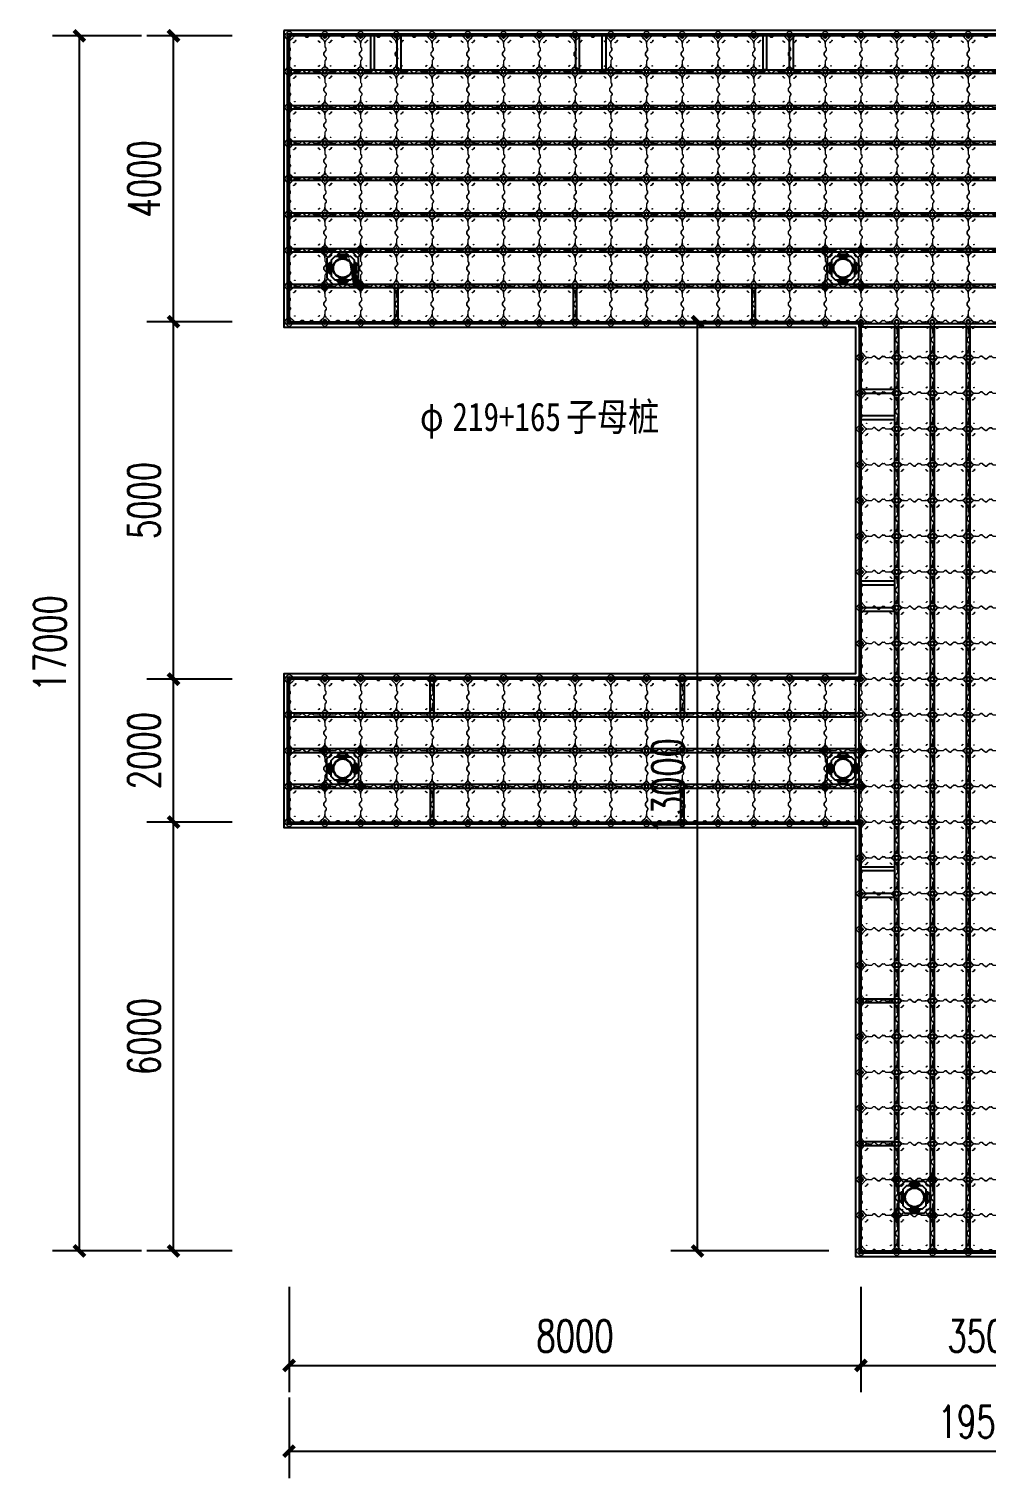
# Model space of a CAD drawing. Extents: x 343640352 to 343860175, y 671810750 to 672046431.
# Drawn here: x 343777570 to 343790959, y 671922690 to 671942962 of the extents above; entities that cross this region are included whole.
import ezdxf

# ---------------------------------------------------------------- set-up
doc = ezdxf.new("R2010")
doc.units = 0
doc.header["$LTSCALE"] = 1000
doc.layers.add('2维浮筒', color=7, linetype='Continuous', lineweight=5)
for name, color, linetype in [('DIM_SYMB', 3, 'Continuous'), ('PUB_DIM', 3, 'Continuous'), ('PUB_TEXT', 7, 'Continuous'), ('W-_ANTICOLLISION防撞措施', 121, 'Continuous'), ('W-MOUNTING固定方式', 5, 'Continuous'), ('W-STEEL_FRAME钢架', 3, 'Continuous'), ('蓝色浮筒', 150, 'Continuous')]:
    doc.layers.add(name, color=color, linetype=linetype)
doc.styles.add('-宋体', font='', dxfattribs={"width": 0.8})
doc.styles.add('_TCH_DIM_T3', font='SIMPLEX.shx', dxfattribs={"width": 0.705882, "bigfont": 'hztxt.shx'})
doc.styles.get('-宋体').set_extended_font_data('SimSun')
doc.dimstyles.new('_TCH_ARCH&&150', dxfattribs={"dimtxt": 446.25, "dimasz": 150, "dimexe": 375, "dimexo": 450, "dimgap": 189.375, "dimtad": 1, "dimdec": 0, "dimzin": 0, "dimdsep": 46, "dimtxsty": '_TCH_DIM_T3', "dimblk": 'ARCHTICK', "dimcen": 0.09, "dimclrt": 7, "dimazin": 2, "dimtfac": 1, "dimtdec": 0, "dimtix": 1, "dimtmove": 2, "dimatfit": 3, "dimfxl": 0, "dimtolj": 1, "dimtzin": 0, "dimarcsym": 0})

# ---------------------------------------------------------------- blocks, each defined once
blk = doc.blocks.new('浮筒')
at = {"layer": '2维浮筒', "color": 150, "lineweight": 0}
for p, q in [((-49, 527), (-27, 549)), ((-49, 473), (-21, 445)), ((55, 479), (21, 445)), ((27, 549), (55, 521)), ((149, 500), (105, 500)), ((171, 484), (155, 497)), ((193, 481), (177, 481)), ((199, 484), (232, 513)), ((261, 516), (239, 516)), ((301, 484), (268, 513)), ((307, 481), (323, 481)), ((329, 484), (345, 497)), ((395, 500), (351, 500)), ((473, 549), (445, 521)), ((479, 445), (445, 479)), ((549, 473), (521, 445)), ((527, 549), (549, 527)), ((-16, 304), (-16, 326)), ((-13, 333), (-3, 345)), ((-13, 297), (16, 264)), ((-13, 203), (16, 236)), ((0, 351), (0, 395)), ((19, 242), (19, 258)), ((481, 307), (481, 323)), ((484, 329), (497, 345)), ((484, 301), (513, 268)), ((484, 199), (513, 232)), ((500, 351), (500, 395)), ((516, 239), (516, 261)), ((-49, 27), (-21, 55)), ((-16, 196), (-16, 174)), ((-13, 167), (-3, 155)), ((0, 105), (0, 149)), ((55, 21), (21, 55)), ((203, -13), (236, 16)), ((258, 19), (242, 19)), ((297, -13), (264, 16)), ((479, 55), (445, 21)), ((481, 193), (481, 177)), ((484, 171), (497, 155)), ((500, 105), (500, 149)), ((549, 27), (521, 55)), ((-27, -49), (-49, -27)), ((27, -49), (55, -21)), ((149, 0), (105, 0)), ((167, -13), (155, -3)), ((196, -16), (174, -16)), ((304, -16), (326, -16)), ((333, -13), (345, -3)), ((395, 0), (351, 0)), ((473, -49), (445, -21)), ((549, -27), (527, -49))]:
    blk.add_line(p, q, dxfattribs=at)
for centre in [(76, 415), (85, 424), (420, 420), (71, 89), (80, 80), (89, 71), (407, 65), (415, 76), (424, 85), (435, 93)]:
    blk.add_circle(centre, 3.5, dxfattribs=at)
for centre, radius, start, end in [((-22, 500), 38, 135, 225), ((-24, 500), 7, 90, 270), ((0, 522), 38, 45, 135), ((0, 500), 25, 106.2602, 163.7398), ((0, 500), 25, 196.2602, 253.7398), ((-70, 395), 70, 0, 45), ((0, 524), 7, 0, 180), ((0, 476), 7, 180, 0), ((70, 395), 70, 135, 180), ((0, 500), 25, 16.2602, 73.7398), ((0, 500), 25, 286.2602, 343.7398), ((24, 500), 7, 270, 90), ((105, 570), 70, 225, 270), ((105, 430), 70, 90, 135), ((149, 490), 10, 47.7263, 90), ((177, 491), 10, 227.7263, 270), ((193, 491), 10, 270, 312.2737), ((239, 506), 10, 90, 132.2737), ((261, 506), 10, 47.7263, 90), ((307, 491), 10, 227.7263, 270), ((323, 491), 10, 270, 312.2737), ((351, 490), 10, 90, 132.2737), ((395, 570), 70, 270, 315), ((395, 430), 70, 45, 90), ((476, 500), 7, 90, 270), ((500, 522), 38, 45, 135), ((500, 500), 25, 106.2602, 163.7398), ((500, 500), 25, 196.2602, 253.7398), ((430, 395), 70, 0, 45), ((500, 524), 7, 0, 180), ((500, 476), 7, 180, 0), ((570, 395), 70, 135, 180), ((500, 500), 25, 16.2602, 73.7398), ((500, 500), 25, 286.2602, 343.7398), ((524, 500), 7, 270, 90), ((522, 500), 38, 315, 45), ((-6, 326), 10, 137.7263, 180), ((-6, 304), 10, 180, 222.2737), ((-6, 196), 10, 137.7263, 180), ((-10, 351), 10, 317.7263, 0), ((9, 258), 10, 0, 42.2737), ((9, 242), 10, 317.7263, 0), ((491, 323), 10, 137.7263, 180), ((491, 307), 10, 180, 222.2737), ((490, 351), 10, 317.7263, 0), ((506, 261), 10, 0, 42.2737), ((506, 239), 10, 317.7263, 0), ((-22, 0), 38, 135, 225), ((-24, 0), 7, 90, 270), ((0, 0), 25, 106.2602, 163.7398), ((-70, 105), 70, 315, 0), ((-6, 174), 10, 180, 222.2737), ((0, 24), 7, 0, 180), ((-10, 149), 10, 0, 42.2737), ((70, 105), 70, 180, 225), ((0, 0), 25, 16.2602, 73.7398), ((24, 0), 7, 270, 90), ((105, 70), 70, 225, 270), ((242, 9), 10, 90, 132.2737), ((258, 9), 10, 47.7263, 90), ((395, 70), 70, 270, 315), ((476, 0), 7, 90, 270), ((500, 0), 25, 106.2602, 163.7398), ((430, 105), 70, 315, 0), ((491, 193), 10, 137.7263, 180), ((491, 177), 10, 180, 222.2737), ((500, 24), 7, 0, 180), ((490, 149), 10, 0, 42.2737), ((570, 105), 70, 180, 225), ((500, 0), 25, 16.2602, 73.7398), ((524, 0), 7, 270, 90), ((522, 0), 38, 315, 45), ((0, -22), 38, 225, 315), ((0, 0), 25, 196.2602, 253.7398), ((0, -24), 7, 180, 0), ((0, 0), 25, 286.2602, 343.7398), ((105, -70), 70, 90, 135), ((149, -10), 10, 47.7263, 90), ((174, -6), 10, 227.7263, 270), ((196, -6), 10, 270, 312.2737), ((304, -6), 10, 227.7263, 270), ((326, -6), 10, 270, 312.2737), ((351, -10), 10, 90, 132.2737), ((395, -70), 70, 45, 90), ((500, -22), 38, 225, 315), ((500, 0), 25, 196.2602, 253.7398), ((500, -24), 7, 180, 0), ((500, 0), 25, 286.2602, 343.7398)]:
    blk.add_arc(centre, radius, start, end, dxfattribs=at)
at = {"layer": '蓝色浮筒'}
for centre, radius, start, end in [((-25, 500), 5, 84.2608, 275.7392), ((0, 500), 25, 101.4783, 168.5217), ((0, 500), 25, 191.4783, 258.5217), ((0, 525), 5, 354.2608, 185.7392), ((0, 475), 5, 174.2608, 5.7392), ((0, 500), 25, 11.4783, 78.5217), ((0, 500), 25, 281.4783, 348.5217), ((25, 500), 5, 264.2608, 95.7392), ((475, 500), 5, 84.2608, 275.7392), ((500, 500), 25, 101.4783, 168.5217), ((500, 500), 25, 191.4783, 258.5217), ((500, 525), 5, 354.2608, 185.7392), ((500, 475), 5, 174.2608, 5.7392), ((500, 500), 25, 11.4783, 78.5217), ((500, 500), 25, 281.4783, 348.5217), ((525, 500), 5, 264.2608, 95.7392), ((-25, 0), 5, 84.2608, 275.7392), ((0, 0), 25, 101.4783, 168.5217), ((0, 25), 5, 354.2608, 185.7392), ((0, 0), 25, 11.4783, 78.5217), ((25, 0), 5, 264.2608, 95.7392), ((475, 0), 5, 84.2608, 275.7392), ((500, 0), 25, 101.4783, 168.5217), ((500, 25), 5, 354.2608, 185.7392), ((500, 0), 25, 11.4783, 78.5217), ((525, 0), 5, 264.2608, 95.7392), ((0, 0), 25, 191.4783, 258.5217), ((0, -25), 5, 174.2608, 5.7392), ((0, 0), 25, 281.4783, 348.5217), ((500, 0), 25, 191.4783, 258.5217), ((500, -25), 5, 174.2608, 5.7392), ((500, 0), 25, 281.4783, 348.5217)]:
    blk.add_arc(centre, radius, start, end, dxfattribs=at)
blk = doc.blocks.new('*U180')
at = {"layer": '蓝色浮筒', "rotation": 180.0000000383531}
blk.add_blockref('浮筒', (250, 250), dxfattribs=at)
blk = doc.blocks.new('*U181')
at = {"layer": 'W-_ANTICOLLISION防撞措施', "color": 0, "linetype": 'ByBlock', "lineweight": -2, "transparency": 16777216}
for p in [(0, 0), (500, 0), (1000, 0), (1500, 0), (2000, 0), (2500, 0), (3000, 0), (3500, 0), (4000, 0), (4500, 0), (5000, 0), (5500, 0), (6000, 0), (6500, 0), (7000, 0), (7500, 0), (8000, 0), (8500, 0), (9000, 0), (9500, 0), (10000, 0), (10500, 0), (11000, 0), (11500, 0), (12000, 0), (12500, 0), (13000, 0), (13500, 0), (14000, 0), (14500, 0), (15000, 0), (15500, 0), (16000, 0), (16500, 0), (17000, 0), (17500, 0), (18000, 0), (18500, 0), (19000, 0), (0, -500), (500, -500), (1000, -500), (1500, -500), (2000, -500), (2500, -500), (3000, -500), (3500, -500), (4000, -500), (4500, -500), (5000, -500), (5500, -500), (6000, -500), (6500, -500), (7000, -500), (7500, -500), (8000, -500), (8500, -500), (9000, -500), (9500, -500), (10000, -500), (10500, -500), (11000, -500), (11500, -500), (12000, -500), (12500, -500), (13000, -500), (13500, -500), (14000, -500), (14500, -500), (15000, -500), (15500, -500), (16000, -500), (16500, -500), (17000, -500), (17500, -500), (18000, -500), (18500, -500), (19000, -500), (0, -1000), (500, -1000), (1000, -1000), (1500, -1000), (2000, -1000), (2500, -1000), (3000, -1000), (3500, -1000), (4000, -1000), (4500, -1000), (5000, -1000), (5500, -1000), (6000, -1000), (6500, -1000), (7000, -1000), (7500, -1000), (8000, -1000), (8500, -1000), (9000, -1000), (9500, -1000), (10000, -1000), (10500, -1000), (11000, -1000), (11500, -1000), (12000, -1000), (12500, -1000), (13000, -1000), (13500, -1000), (14000, -1000), (14500, -1000), (15000, -1000), (15500, -1000), (16000, -1000), (16500, -1000), (17000, -1000), (17500, -1000), (18000, -1000), (18500, -1000), (19000, -1000), (0, -1500), (500, -1500), (1000, -1500), (1500, -1500), (2000, -1500), (2500, -1500), (3000, -1500), (3500, -1500), (4000, -1500), (4500, -1500), (5000, -1500), (5500, -1500), (6000, -1500), (6500, -1500), (7000, -1500), (7500, -1500), (8000, -1500), (8500, -1500), (9000, -1500), (9500, -1500), (10000, -1500), (10500, -1500), (11000, -1500), (11500, -1500), (12000, -1500), (12500, -1500), (13000, -1500), (13500, -1500), (14000, -1500), (14500, -1500), (15000, -1500), (15500, -1500), (16000, -1500), (16500, -1500), (17000, -1500), (17500, -1500), (18000, -1500), (18500, -1500), (19000, -1500), (0, -2000), (500, -2000), (1000, -2000), (1500, -2000), (2000, -2000), (2500, -2000), (3000, -2000), (3500, -2000), (4000, -2000), (4500, -2000), (5000, -2000), (5500, -2000), (6000, -2000), (6500, -2000), (7000, -2000), (7500, -2000), (8000, -2000), (8500, -2000), (9000, -2000), (9500, -2000), (10000, -2000), (10500, -2000), (11000, -2000), (11500, -2000), (12000, -2000), (12500, -2000), (13000, -2000), (13500, -2000), (14000, -2000), (14500, -2000), (15000, -2000), (15500, -2000), (16000, -2000), (16500, -2000), (17000, -2000), (17500, -2000), (18000, -2000), (18500, -2000), (19000, -2000), (0, -2500), (500, -2500), (1000, -2500), (1500, -2500), (2000, -2500), (2500, -2500), (3000, -2500), (3500, -2500), (4000, -2500), (4500, -2500), (5000, -2500), (5500, -2500), (6000, -2500), (6500, -2500), (7000, -2500), (7500, -2500), (8000, -2500), (8500, -2500), (9000, -2500), (9500, -2500), (10000, -2500), (10500, -2500), (11000, -2500), (11500, -2500), (12000, -2500), (12500, -2500), (13000, -2500), (13500, -2500), (14000, -2500), (14500, -2500), (15000, -2500), (15500, -2500), (16000, -2500), (16500, -2500), (17000, -2500), (17500, -2500), (18000, -2500), (18500, -2500), (19000, -2500), (0, -3000), (500, -3000), (1000, -3000), (1500, -3000), (2000, -3000), (2500, -3000), (3000, -3000), (3500, -3000), (4000, -3000), (4500, -3000), (5000, -3000), (5500, -3000), (6000, -3000), (6500, -3000), (7000, -3000), (7500, -3000), (8000, -3000), (8500, -3000), (9000, -3000), (9500, -3000), (10000, -3000), (10500, -3000), (11000, -3000), (11500, -3000), (12000, -3000), (12500, -3000), (13000, -3000), (13500, -3000), (14000, -3000), (14500, -3000), (15000, -3000), (15500, -3000), (16000, -3000), (16500, -3000), (17000, -3000), (17500, -3000), (18000, -3000), (18500, -3000), (19000, -3000), (0, -3500), (500, -3500), (1000, -3500), (1500, -3500), (2000, -3500), (2500, -3500), (3000, -3500), (3500, -3500), (4000, -3500), (4500, -3500), (5000, -3500), (5500, -3500), (6000, -3500), (6500, -3500), (7000, -3500), (7500, -3500), (8000, -3500), (8500, -3500), (9000, -3500), (9500, -3500), (10000, -3500), (10500, -3500), (11000, -3500), (11500, -3500), (12000, -3500), (12500, -3500), (13000, -3500), (13500, -3500), (14000, -3500), (14500, -3500), (15000, -3500), (15500, -3500), (16000, -3500), (16500, -3500), (17000, -3500), (17500, -3500), (18000, -3500), (18500, -3500), (19000, -3500)]:
    blk.add_blockref('*U180', p, dxfattribs=at)
blk = doc.blocks.new('*U182')
at = {"layer": '蓝色浮筒', "rotation": 180.0000000383531}
blk.add_blockref('浮筒', (250, 250), dxfattribs=at)
blk = doc.blocks.new('*U185')
at = {"layer": 'W-_ANTICOLLISION防撞措施', "color": 0, "linetype": 'ByBlock', "lineweight": -2, "transparency": 16777216}
for p in [(0, 0), (500, 0), (1000, 0), (1500, 0), (2000, 0), (2500, 0), (3000, 0), (0, -500), (500, -500), (1000, -500), (1500, -500), (2000, -500), (2500, -500), (3000, -500), (0, -1000), (500, -1000), (1000, -1000), (1500, -1000), (2000, -1000), (2500, -1000), (3000, -1000), (0, -1500), (500, -1500), (1000, -1500), (1500, -1500), (2000, -1500), (2500, -1500), (3000, -1500), (0, -2000), (500, -2000), (1000, -2000), (1500, -2000), (2000, -2000), (2500, -2000), (3000, -2000), (0, -2500), (500, -2500), (1000, -2500), (1500, -2500), (2000, -2500), (2500, -2500), (3000, -2500), (0, -3000), (500, -3000), (1000, -3000), (1500, -3000), (2000, -3000), (2500, -3000), (3000, -3000), (0, -3500), (500, -3500), (1000, -3500), (1500, -3500), (2000, -3500), (2500, -3500), (3000, -3500), (0, -4000), (500, -4000), (1000, -4000), (1500, -4000), (2000, -4000), (2500, -4000), (3000, -4000), (0, -4500), (500, -4500), (1000, -4500), (1500, -4500), (2000, -4500), (2500, -4500), (3000, -4500), (0, -5000), (500, -5000), (1000, -5000), (1500, -5000), (2000, -5000), (2500, -5000), (3000, -5000), (0, -5500), (500, -5500), (1000, -5500), (1500, -5500), (2000, -5500), (2500, -5500), (3000, -5500), (0, -6000), (500, -6000), (1000, -6000), (1500, -6000), (2000, -6000), (2500, -6000), (3000, -6000), (0, -6500), (500, -6500), (1000, -6500), (1500, -6500), (2000, -6500), (2500, -6500), (3000, -6500), (0, -7000), (500, -7000), (1000, -7000), (1500, -7000), (2000, -7000), (2500, -7000), (3000, -7000), (0, -7500), (500, -7500), (1000, -7500), (1500, -7500), (2000, -7500), (2500, -7500), (3000, -7500), (0, -8000), (500, -8000), (1000, -8000), (1500, -8000), (2000, -8000), (2500, -8000), (3000, -8000), (0, -8500), (500, -8500), (1000, -8500), (1500, -8500), (2000, -8500), (2500, -8500), (3000, -8500), (0, -9000), (500, -9000), (1000, -9000), (1500, -9000), (2000, -9000), (2500, -9000), (3000, -9000), (0, -9500), (500, -9500), (1000, -9500), (1500, -9500), (2000, -9500), (2500, -9500), (3000, -9500), (0, -10000), (500, -10000), (1000, -10000), (1500, -10000), (2000, -10000), (2500, -10000), (3000, -10000), (0, -10500), (500, -10500), (1000, -10500), (1500, -10500), (2000, -10500), (2500, -10500), (3000, -10500), (0, -11000), (500, -11000), (1000, -11000), (1500, -11000), (2000, -11000), (2500, -11000), (3000, -11000), (0, -11500), (500, -11500), (1000, -11500), (1500, -11500), (2000, -11500), (2500, -11500), (3000, -11500), (0, -12000), (500, -12000), (1000, -12000), (1500, -12000), (2000, -12000), (2500, -12000), (3000, -12000), (0, -12500), (500, -12500), (1000, -12500), (1500, -12500), (2000, -12500), (2500, -12500), (3000, -12500)]:
    blk.add_blockref('*U182', p, dxfattribs=at)
blk = doc.blocks.new('*U134')
at = {"color": 8, "linetype": 'Continuous', "lineweight": 15}
for p, q in [((-1, 2), (-2, 1)), ((0, 1), (0, -1)), ((-1, -2), (-2, -1))]:
    blk.add_line(p, q, dxfattribs=at)
at = {"color": 7, "linetype": 'Continuous', "lineweight": 15}
for p, q in [((16, 1), (0, 1)), ((0, 0), (19, 0)), ((16, 1), (16, 0)), ((19, -1), (19, 0)), ((0, -1), (19, -1))]:
    blk.add_line(p, q, dxfattribs=at)
for centre, radius, start, end in [((-3, 0), 2.9, 41.3178, 318.6822), ((-3, 0), 1.45, 41.3178, 318.6822), ((0, 3), 2.82, 221.3178, 270), ((0, -3), 2.82, 90, 138.6822), ((0, 3), 1.37, 221.3178, 270), ((0, -3), 1.37, 90, 138.6822)]:
    blk.add_arc(centre, radius, start, end, dxfattribs=at)
blk = doc.blocks.new('*U135')
blk.add_lwpolyline([(-12, 0), (-12, 2.5), (12, 2.5), (12, 0)], close=True)
blk = doc.blocks.new('无头销轴_B型_D12X150')
at = {"color": 0}
for p, q in [((-72, 6), (-72, -6)), ((72, 6), (72, -6))]:
    blk.add_line(p, q, dxfattribs=at)
blk.add_lwpolyline([(-75, 4), (-75, -4), (-72, -6), (72, -6), (75, -4), (75, 4), (72, 6), (-72, 6)], close=True, dxfattribs=at)
for centre in [(-70, 0), (70, 0)]:
    blk.add_circle(centre, 1.6, dxfattribs=at)
blk = doc.blocks.new('sdf')
at = {"layer": 'W-MOUNTING固定方式', "color": 0}
for p, q in [((43108, -2622), (43108, -2815)), ((43285, -2497), (43283, -2500)), ((43378, -2500), (43283, -2500)), ((43283, -2574), (43283, -2500)), ((43283, -2574), (43378, -2574)), ((43283, -2574), (43285, -2577)), ((43285, -2497), (43376, -2497)), ((43376, -2577), (43285, -2577)), ((43376, -2497), (43378, -2500)), ((43378, -2574), (43376, -2577)), ((43378, -2500), (43378, -2574)), ((43109, -2673), (43112, -2671)), ((43109, -2764), (43109, -2673)), ((43109, -2764), (43112, -2766)), ((43112, -2671), (43112, -2766)), ((43112, -2671), (43186, -2671)), ((43186, -2766), (43112, -2766)), ((43186, -2766), (43186, -2671)), ((43186, -2671), (43189, -2673)), ((43186, -2766), (43189, -2764)), ((43189, -2673), (43189, -2764)), ((43475, -2671), (43472, -2673)), ((43472, -2764), (43472, -2673)), ((43475, -2766), (43472, -2764)), ((43475, -2671), (43475, -2766)), ((43475, -2671), (43549, -2671)), ((43549, -2766), (43475, -2766)), ((43549, -2766), (43549, -2671)), ((43552, -2674), (43549, -2671)), ((43552, -2764), (43549, -2766)), ((43552, -2674), (43552, -2764)), ((43283, -2863), (43285, -2860)), ((43378, -2863), (43283, -2863)), ((43283, -2937), (43283, -2863)), ((43283, -2937), (43378, -2937)), ((43285, -2940), (43283, -2937)), ((43285, -2860), (43376, -2860)), ((43375, -2940), (43285, -2940)), ((43375, -2940), (43378, -2937)), ((43378, -2863), (43376, -2860)), ((43378, -2863), (43378, -2937))]:
    blk.add_line(p, q, dxfattribs=at)
at = {"layer": 'W-MOUNTING固定方式', "color": 6}
for points in [[(43123, -2568), (43052, -2497, -0.414214), (43052, -2441), (43052, -2441, -0.414214), (43109, -2441), (43179, -2511)], [(43538, -2568), (43609, -2497, 0.414214), (43609, -2441), (43609, -2441, 0.414214), (43552, -2441), (43482, -2511)], [(43123, -2870), (43052, -2941, 0.414214), (43052, -2997), (43052, -2997, 0.414214), (43109, -2997), (43179, -2927)], [(43538, -2870), (43609, -2941, -0.414214), (43609, -2997), (43609, -2997, -0.414214), (43552, -2997), (43482, -2927)]]:
    blk.add_lwpolyline(points, format="xyb", dxfattribs=at)
at = {"layer": 'W-MOUNTING固定方式'}
for points in [[(43194, -2941), (43467, -2941), (43553, -2856), (43553, -2582), (43467, -2496), (43194, -2496), (43108, -2582), (43108, -2856)], [(43219, -2881), (43442, -2881), (43493, -2831), (43493, -2607), (43442, -2556), (43219, -2556), (43168, -2607), (43168, -2831)]]:
    blk.add_lwpolyline(points, close=True, dxfattribs=at)
at = {"layer": 'W-MOUNTING固定方式', "color": 0}
for points in [[(43272, -2496), (43272, -2537), (43272, -2557), (43281, -2557), (43281, -2537), (43281, -2496)], [(43380, -2496), (43380, -2537), (43380, -2557), (43389, -2557), (43389, -2537), (43389, -2496)], [(43108, -2669), (43149, -2669), (43169, -2669), (43169, -2660), (43149, -2660), (43108, -2660)], [(43108, -2777), (43149, -2777), (43169, -2777), (43169, -2768), (43149, -2768), (43108, -2768)], [(43553, -2660), (43512, -2660), (43492, -2660), (43492, -2669), (43512, -2669), (43553, -2669)], [(43553, -2768), (43512, -2768), (43492, -2768), (43492, -2777), (43512, -2777), (43553, -2777)], [(43281, -2941), (43281, -2900), (43281, -2880), (43272, -2880), (43272, -2900), (43272, -2941)], [(43389, -2941), (43389, -2900), (43389, -2880), (43380, -2880), (43380, -2900), (43380, -2941)]]:
    blk.add_lwpolyline(points, dxfattribs=at)
at = {"layer": 'W-MOUNTING固定方式', "color": 5}
for centre in [(43080, -2469), (43580, -2469), (43080, -2969), (43580, -2969)]:
    blk.add_circle(centre, 7, dxfattribs=at)
at = {"layer": 'W-MOUNTING固定方式'}
for radius in [136, 130]:
    blk.add_circle((43330, -2719), radius, dxfattribs=at)
at = {"layer": 'W-MOUNTING固定方式', "color": 0}
for name, p in [('无头销轴_B型_D12X150', (43330, -2537)), ('*U134', (43143, -2788)), ('*U135', (43512, -2660))]:
    blk.add_blockref(name, p, dxfattribs=at)
for name, p, rotation in [('*U134', (43261, -2531), 270.0000000000001), ('*U135', (43272, -2537), 90.00000000000004), ('*U135', (43149, -2777), 180), ('无头销轴_B型_D12X150', (43149, -2719), 90), ('*U134', (43518, -2649), 180), ('无头销轴_B型_D12X150', (43512, -2719), 270), ('无头销轴_B型_D12X150', (43330, -2900), 180), ('*U135', (43389, -2900), 270), ('*U134', (43400, -2906), 90.00000000000001)]:
    blk.add_blockref(name, p, dxfattribs=dict(at, rotation=rotation))
at = {"layer": 'W-MOUNTING固定方式', "color": 0, "xscale": -1}
for name, p, rotation in [('*U135', (43389, -2537), 270.0000000000001), ('*U134', (43400, -2531), 90.00000000000007), ('*U134', (43143, -2649), 180), ('*U135', (43512, -2777), 180), ('*U134', (43261, -2906), 270), ('*U135', (43272, -2900), 90)]:
    blk.add_blockref(name, p, dxfattribs=dict(at, rotation=rotation))
for name, p in [('*U135', (43149, -2660)), ('*U134', (43518, -2788))]:
    blk.add_blockref(name, p, dxfattribs=at)
blk = doc.blocks.new('*U183')
at = {"layer": '蓝色浮筒', "rotation": 180.0000000383531}
blk.add_blockref('浮筒', (250, 250), dxfattribs=at)
blk = doc.blocks.new('*U184')
at = {"layer": 'W-_ANTICOLLISION防撞措施', "color": 0, "linetype": 'ByBlock', "lineweight": -2, "transparency": 16777216}
for p in [(0, 0), (500, 0), (1000, 0), (1500, 0), (2000, 0), (2500, 0), (3000, 0), (3500, 0), (4000, 0), (4500, 0), (5000, 0), (5500, 0), (6000, 0), (6500, 0), (7000, 0), (7500, 0), (0, -500), (500, -500), (1000, -500), (1500, -500), (2000, -500), (2500, -500), (3000, -500), (3500, -500), (4000, -500), (4500, -500), (5000, -500), (5500, -500), (6000, -500), (6500, -500), (7000, -500), (7500, -500), (0, -1000), (500, -1000), (1000, -1000), (1500, -1000), (2000, -1000), (2500, -1000), (3000, -1000), (3500, -1000), (4000, -1000), (4500, -1000), (5000, -1000), (5500, -1000), (6000, -1000), (6500, -1000), (7000, -1000), (7500, -1000), (0, -1500), (500, -1500), (1000, -1500), (1500, -1500), (2000, -1500), (2500, -1500), (3000, -1500), (3500, -1500), (4000, -1500), (4500, -1500), (5000, -1500), (5500, -1500), (6000, -1500), (6500, -1500), (7000, -1500), (7500, -1500)]:
    blk.add_blockref('*U183', p, dxfattribs=at)
blk = doc.blocks.new('*U149')
at = {"layer": 'W-STEEL_FRAME钢架'}
blk.add_lwpolyline([(-25, 238), (25, 238), (25, -263), (-25, -263)], close=True, dxfattribs=at)
blk = doc.blocks.new('*U150')
at = {"layer": 'W-STEEL_FRAME钢架', "color": 0, "linetype": 'ByBlock', "lineweight": -2, "transparency": 16777216}
for p in [(0, 0), (370, 0)]:
    blk.add_blockref('*U149', p, dxfattribs=at)
blk = doc.blocks.new('*U147')
at = {"layer": 'W-STEEL_FRAME钢架'}
blk.add_lwpolyline([(-25, 238), (25, 238), (25, -263), (-25, -263)], close=True, dxfattribs=at)
blk = doc.blocks.new('*U148')
at = {"layer": 'W-STEEL_FRAME钢架', "color": 0, "linetype": 'ByBlock', "lineweight": -2, "transparency": 16777216}
for p in [(0, 0), (370, 0)]:
    blk.add_blockref('*U147', p, dxfattribs=at)
blk = doc.blocks.new('*U151')
at = {"layer": 'W-STEEL_FRAME钢架'}
blk.add_lwpolyline([(-9774, 25), (9774, 25), (9774, -25), (-9774, -25)], close=True, dxfattribs=at)
blk = doc.blocks.new('*U152')
at = {"layer": 'W-STEEL_FRAME钢架', "color": 0, "linetype": 'ByBlock', "lineweight": -2, "transparency": 16777216}
for p in [(0, 3000), (0, 2500), (0, 2000), (0, 1500), (0, 1000), (0, 500), (0, 0)]:
    blk.add_blockref('*U151', p, dxfattribs=at)
blk = doc.blocks.new('*U161')
at = {"layer": 'W-STEEL_FRAME钢架'}
blk.add_lwpolyline([(-25, 263), (25, 263), (25, -238), (-25, -238)], close=True, dxfattribs=at)
blk = doc.blocks.new('*U162')
at = {"layer": 'W-STEEL_FRAME钢架', "color": 0, "linetype": 'ByBlock', "lineweight": -2, "transparency": 16777216}
for p in [(0, 0), (370, 0)]:
    blk.add_blockref('*U161', p, dxfattribs=at)
blk = doc.blocks.new('*U157')
at = {"layer": 'W-STEEL_FRAME钢架'}
blk.add_lwpolyline([(-25, 263), (25, 263), (25, -238), (-25, -238)], close=True, dxfattribs=at)
blk = doc.blocks.new('*U158')
at = {"layer": 'W-STEEL_FRAME钢架', "color": 0, "linetype": 'ByBlock', "lineweight": -2, "transparency": 16777216}
for p in [(0, 0), (370, 0)]:
    blk.add_blockref('*U157', p, dxfattribs=at)
blk = doc.blocks.new('*U159')
at = {"layer": 'W-STEEL_FRAME钢架'}
blk.add_lwpolyline([(-25, 263), (25, 263), (25, -238), (-25, -238)], close=True, dxfattribs=at)
blk = doc.blocks.new('*U160')
at = {"layer": 'W-STEEL_FRAME钢架', "color": 0, "linetype": 'ByBlock', "lineweight": -2, "transparency": 16777216}
for p in [(0, 0), (370, 0)]:
    blk.add_blockref('*U159', p, dxfattribs=at)
blk = doc.blocks.new('*U163')
at = {"layer": 'W-STEEL_FRAME钢架'}
blk.add_lwpolyline([(-25, -232), (25, -232), (25, 268), (-25, 268)], close=True, dxfattribs=at)
blk = doc.blocks.new('*U164')
at = {"layer": 'W-STEEL_FRAME钢架', "color": 0, "linetype": 'ByBlock', "lineweight": -2, "transparency": 16777216}
for p in [(0, 0), (2500, 0), (5000, 0)]:
    blk.add_blockref('*U163', p, dxfattribs=at)
blk = doc.blocks.new('*U136')
at = {"layer": 'W-STEEL_FRAME钢架'}
blk.add_lwpolyline([(-25, 263), (25, 263), (25, -238), (-25, -238)], close=True, dxfattribs=at)
blk = doc.blocks.new('*U137')
at = {"layer": 'W-STEEL_FRAME钢架', "color": 0, "linetype": 'ByBlock', "lineweight": -2, "transparency": 16777216}
for p in [(0, 0), (3500, 0)]:
    blk.add_blockref('*U136', p, dxfattribs=at)
blk = doc.blocks.new('*U138')
at = {"layer": 'W-STEEL_FRAME钢架'}
blk.add_lwpolyline([(-25, 263), (25, 263), (25, -238), (-25, -238)], close=True, dxfattribs=at)
blk = doc.blocks.new('*U139')
at = {"layer": 'W-STEEL_FRAME钢架', "color": 0, "linetype": 'ByBlock', "lineweight": -2, "transparency": 16777216}
for p in [(0, 0), (3500, 0)]:
    blk.add_blockref('*U138', p, dxfattribs=at)
blk = doc.blocks.new('*U142')
at = {"layer": 'W-STEEL_FRAME钢架'}
blk.add_lwpolyline([(-262, 25), (-262, -25), (238, -25), (238, 25)], close=True, dxfattribs=at)
blk = doc.blocks.new('*U143')
at = {"layer": 'W-STEEL_FRAME钢架', "color": 0, "linetype": 'ByBlock', "lineweight": -2, "transparency": 16777216}
for p in [(0, 2000), (0, 0)]:
    blk.add_blockref('*U142', p, dxfattribs=at)
blk = doc.blocks.new('*U144')
at = {"layer": 'W-STEEL_FRAME钢架'}
blk.add_lwpolyline([(-25, 238), (25, 238), (25, -253), (-25, -253)], close=True, dxfattribs=at)
blk = doc.blocks.new('*U145')
at = {"layer": 'W-STEEL_FRAME钢架', "color": 0, "linetype": 'ByBlock', "lineweight": -2, "transparency": 16777216}
for p in [(0, 0), (370, 0)]:
    blk.add_blockref('*U144', p, dxfattribs=at)
blk = doc.blocks.new('_ArchTick')
at = {"color": 0, "linetype": 'ByBlock', "const_width": 0.4}
blk.add_lwpolyline([(-0.5, -0.5), (0.5, 0.5)], dxfattribs=at)
blk = doc.blocks.new('*D186')
at = {"layer": 'Defpoints', "color": 0, "transparency": 16777216}
for p in [(343786924, 671938866), (343789209, 671938866), (343789209, 671925866)]:
    blk.add_point(p, dxfattribs=at)
at = {"layer": 'PUB_DIM', "color": 0, "lineweight": -2, "transparency": 16777216}
for p, q in [((343788759, 671938866), (343786549, 671938866)), ((343786924, 671925866), (343786924, 671938866)), ((343788759, 671925866), (343786549, 671925866))]:
    blk.add_line(p, q, dxfattribs=at)
at = {"layer": 'PUB_DIM', "color": 0, "lineweight": -2, "transparency": 16777216, "xscale": 150, "yscale": 150, "zscale": 150}
for p, rotation in [((343786924, 671938866), 90), ((343786924, 671925866), 270)]:
    blk.add_blockref('_ArchTick', p, dxfattribs=dict(at, rotation=rotation))
at = {"layer": 'PUB_DIM', "color": 7, "transparency": 16777216, "insert": (343786511, 671932366), "char_height": 446.2, "attachment_point": 5, "rotation": 90, "style": '_TCH_DIM_T3'}
blk.add_mtext('\\A1;13000', dxfattribs=at)
blk = doc.blocks.new('*D187')
at = {"layer": 'Defpoints', "color": 0, "transparency": 16777216}
for p in [(343781209, 671924265), (343800709, 671924265), (343800709, 671923065)]:
    blk.add_point(p, dxfattribs=at)
at = {"layer": 'PUB_DIM', "color": 0, "lineweight": -2, "transparency": 16777216}
for p, q in [((343781209, 671923815), (343781209, 671922690)), ((343800709, 671923815), (343800709, 671922690)), ((343781209, 671923065), (343800709, 671923065))]:
    blk.add_line(p, q, dxfattribs=at)
at = {"layer": 'PUB_DIM', "color": 0, "lineweight": -2, "transparency": 16777216, "xscale": 150, "yscale": 150, "zscale": 150, "rotation": 180}
blk.add_blockref('_ArchTick', (343781209, 671923065), dxfattribs=at)
at = {"layer": 'PUB_DIM', "color": 0, "lineweight": -2, "transparency": 16777216, "xscale": 150, "yscale": 150, "zscale": 150}
blk.add_blockref('_ArchTick', (343800709, 671923065), dxfattribs=at)
at = {"layer": 'PUB_DIM', "color": 7, "transparency": 16777216, "insert": (343790959, 671923477), "char_height": 446.2, "attachment_point": 5, "style": '_TCH_DIM_T3'}
blk.add_mtext('\\A1;19500', dxfattribs=at)
blk = doc.blocks.new('*D188')
at = {"layer": 'Defpoints', "color": 0, "transparency": 16777216}
for p in [(343778275, 671942866), (343779592, 671942866), (343779592, 671925866)]:
    blk.add_point(p, dxfattribs=at)
at = {"layer": 'PUB_DIM', "color": 0, "lineweight": -2, "transparency": 16777216}
for p, q in [((343779142, 671942866), (343777900, 671942866)), ((343778275, 671925866), (343778275, 671942866)), ((343779142, 671925866), (343777900, 671925866))]:
    blk.add_line(p, q, dxfattribs=at)
at = {"layer": 'PUB_DIM', "color": 0, "lineweight": -2, "transparency": 16777216, "xscale": 150, "yscale": 150, "zscale": 150}
for p, rotation in [((343778275, 671942866), 90), ((343778275, 671925866), 270)]:
    blk.add_blockref('_ArchTick', p, dxfattribs=dict(at, rotation=rotation))
at = {"layer": 'PUB_DIM', "color": 7, "transparency": 16777216, "insert": (343777863, 671934366), "char_height": 446.2, "attachment_point": 5, "rotation": 90, "style": '_TCH_DIM_T3'}
blk.add_mtext('\\A1;17000', dxfattribs=at)
blk = doc.blocks.new('*D189')
at = {"layer": 'Defpoints', "color": 0, "transparency": 16777216}
for p in [(343779592, 671942866), (343780861, 671942866), (343780861, 671938866)]:
    blk.add_point(p, dxfattribs=at)
at = {"layer": 'PUB_DIM', "color": 0, "lineweight": -2, "transparency": 16777216}
for p, q in [((343780411, 671942866), (343779217, 671942866)), ((343779592, 671938866), (343779592, 671942866)), ((343780411, 671938866), (343779217, 671938866))]:
    blk.add_line(p, q, dxfattribs=at)
at = {"layer": 'PUB_DIM', "color": 0, "lineweight": -2, "transparency": 16777216, "xscale": 150, "yscale": 150, "zscale": 150}
for p, rotation in [((343779592, 671942866), 90), ((343779592, 671938866), 270)]:
    blk.add_blockref('_ArchTick', p, dxfattribs=dict(at, rotation=rotation))
at = {"layer": 'PUB_DIM', "color": 7, "transparency": 16777216, "insert": (343779179, 671940866), "char_height": 446.2, "attachment_point": 5, "rotation": 90, "style": '_TCH_DIM_T3'}
blk.add_mtext('\\A1;4000', dxfattribs=at)
blk = doc.blocks.new('*D190')
at = {"layer": 'Defpoints', "color": 0, "transparency": 16777216}
for p in [(343779592, 671938866), (343780861, 671938866), (343780861, 671933866)]:
    blk.add_point(p, dxfattribs=at)
at = {"layer": 'PUB_DIM', "color": 0, "lineweight": -2, "transparency": 16777216}
for p, q in [((343780411, 671938866), (343779217, 671938866)), ((343779592, 671933866), (343779592, 671938866)), ((343780411, 671933866), (343779217, 671933866))]:
    blk.add_line(p, q, dxfattribs=at)
at = {"layer": 'PUB_DIM', "color": 0, "lineweight": -2, "transparency": 16777216, "xscale": 150, "yscale": 150, "zscale": 150}
for p, rotation in [((343779592, 671938866), 90), ((343779592, 671933866), 270)]:
    blk.add_blockref('_ArchTick', p, dxfattribs=dict(at, rotation=rotation))
at = {"layer": 'PUB_DIM', "color": 7, "transparency": 16777216, "insert": (343779179, 671936366), "char_height": 446.2, "attachment_point": 5, "rotation": 90, "style": '_TCH_DIM_T3'}
blk.add_mtext('\\A1;5000', dxfattribs=at)
blk = doc.blocks.new('*D191')
at = {"layer": 'Defpoints', "color": 0, "transparency": 16777216}
for p in [(343779592, 671933866), (343780861, 671933866), (343780861, 671931866)]:
    blk.add_point(p, dxfattribs=at)
at = {"layer": 'PUB_DIM', "color": 0, "lineweight": -2, "transparency": 16777216}
for p, q in [((343780411, 671933866), (343779217, 671933866)), ((343779592, 671931866), (343779592, 671933866)), ((343780411, 671931866), (343779217, 671931866))]:
    blk.add_line(p, q, dxfattribs=at)
at = {"layer": 'PUB_DIM', "color": 0, "lineweight": -2, "transparency": 16777216, "xscale": 150, "yscale": 150, "zscale": 150}
for p, rotation in [((343779592, 671933866), 90), ((343779592, 671931866), 270)]:
    blk.add_blockref('_ArchTick', p, dxfattribs=dict(at, rotation=rotation))
at = {"layer": 'PUB_DIM', "color": 7, "transparency": 16777216, "insert": (343779179, 671932866), "char_height": 446.2, "attachment_point": 5, "rotation": 90, "style": '_TCH_DIM_T3'}
blk.add_mtext('\\A1;2000', dxfattribs=at)
blk = doc.blocks.new('*D192')
at = {"layer": 'Defpoints', "color": 0, "transparency": 16777216}
for p in [(343779592, 671931866), (343780861, 671931866), (343780861, 671925866)]:
    blk.add_point(p, dxfattribs=at)
at = {"layer": 'PUB_DIM', "color": 0, "lineweight": -2, "transparency": 16777216}
for p, q in [((343780411, 671931866), (343779217, 671931866)), ((343779592, 671925866), (343779592, 671931866)), ((343780411, 671925866), (343779217, 671925866))]:
    blk.add_line(p, q, dxfattribs=at)
at = {"layer": 'PUB_DIM', "color": 0, "lineweight": -2, "transparency": 16777216, "xscale": 150, "yscale": 150, "zscale": 150}
for p, rotation in [((343779592, 671931866), 90), ((343779592, 671925866), 270)]:
    blk.add_blockref('_ArchTick', p, dxfattribs=dict(at, rotation=rotation))
at = {"layer": 'PUB_DIM', "color": 7, "transparency": 16777216, "insert": (343779179, 671928866), "char_height": 446.2, "attachment_point": 5, "rotation": 90, "style": '_TCH_DIM_T3'}
blk.add_mtext('\\A1;6000', dxfattribs=at)
blk = doc.blocks.new('*D193')
at = {"layer": 'Defpoints', "color": 0, "transparency": 16777216}
for p in [(343781209, 671925815), (343789209, 671925815), (343789209, 671924265)]:
    blk.add_point(p, dxfattribs=at)
at = {"layer": 'PUB_DIM', "color": 0, "lineweight": -2, "transparency": 16777216}
for p, q in [((343781209, 671925365), (343781209, 671923890)), ((343789209, 671925365), (343789209, 671923890)), ((343781209, 671924265), (343789209, 671924265))]:
    blk.add_line(p, q, dxfattribs=at)
at = {"layer": 'PUB_DIM', "color": 0, "lineweight": -2, "transparency": 16777216, "xscale": 150, "yscale": 150, "zscale": 150, "rotation": 180}
blk.add_blockref('_ArchTick', (343781209, 671924265), dxfattribs=at)
at = {"layer": 'PUB_DIM', "color": 0, "lineweight": -2, "transparency": 16777216, "xscale": 150, "yscale": 150, "zscale": 150}
blk.add_blockref('_ArchTick', (343789209, 671924265), dxfattribs=at)
at = {"layer": 'PUB_DIM', "color": 7, "transparency": 16777216, "insert": (343785209, 671924677), "char_height": 446.2, "attachment_point": 5, "style": '_TCH_DIM_T3'}
blk.add_mtext('\\A1;8000', dxfattribs=at)
blk = doc.blocks.new('*D194')
at = {"layer": 'Defpoints', "color": 0, "transparency": 16777216}
for p in [(343789209, 671925815), (343792709, 671925815), (343792709, 671924265)]:
    blk.add_point(p, dxfattribs=at)
at = {"layer": 'PUB_DIM', "color": 0, "lineweight": -2, "transparency": 16777216}
for p, q in [((343789209, 671925365), (343789209, 671923890)), ((343792709, 671925365), (343792709, 671923890)), ((343789209, 671924265), (343792709, 671924265))]:
    blk.add_line(p, q, dxfattribs=at)
at = {"layer": 'PUB_DIM', "color": 0, "lineweight": -2, "transparency": 16777216, "xscale": 150, "yscale": 150, "zscale": 150, "rotation": 180}
blk.add_blockref('_ArchTick', (343789209, 671924265), dxfattribs=at)
at = {"layer": 'PUB_DIM', "color": 0, "lineweight": -2, "transparency": 16777216, "xscale": 150, "yscale": 150, "zscale": 150}
blk.add_blockref('_ArchTick', (343792709, 671924265), dxfattribs=at)
at = {"layer": 'PUB_DIM', "color": 7, "transparency": 16777216, "insert": (343790959, 671924677), "char_height": 446.2, "attachment_point": 5, "style": '_TCH_DIM_T3'}
blk.add_mtext('\\A1;3500', dxfattribs=at)

msp = doc.modelspace()

# ---------------------------------------------------------------- linework, layer by layer
at = {"color": 1}
msp.add_lwpolyline([(343781209.4, 671942865.8), (343781209.4, 671938865.8), (343789209.4, 671938865.8), (343789209.4, 671933865.8), (343781209.4, 671933865.8), (343781209.4, 671931865.8), (343789209.4, 671931865.8), (343789209.4, 671925865.8), (343792709.4, 671925865.8), (343792709.4, 671931865.8), (343800709.4, 671931865.8), (343800709.4, 671933865.8), (343792709.4, 671933865.8), (343792709.4, 671938865.8), (343800709.2, 671938865.8), (343800709.2, 671942865.8), (343781209.4, 671942865.8)], close=True, dxfattribs=at)
at = {"layer": 'DIM_SYMB'}
msp.add_lwpolyline([(343786611.1, 671937180.4, 0, 0, 0), (343782831.5, 671937180.4, 0, 0, 0), (343782034.4, 671939793, 0, 120, 0), (343782165.7, 671939362.6, 0, 0, 0)], format="xyseb", dxfattribs=at)
at = {"layer": 'W-STEEL_FRAME钢架'}
for points in [[(343781134.4, 671942940.8), (343781134.4, 671938790.8), (343789134.4, 671938790.8), (343789134.4, 671933940.8), (343781134.4, 671933940.8), (343781134.4, 671931790.8), (343789134.4, 671931790.8), (343789134.4, 671925790.8), (343792784.4, 671925790.8), (343792784.4, 671931790.8), (343800784.4, 671931790.8), (343800784.4, 671933940.8), (343792784.4, 671933940.8), (343792784.4, 671938790.8), (343800784.2, 671938790.8), (343800784.2, 671942940.8)], [(343781184.4, 671942890.8), (343781184.4, 671938840.8), (343789184.4, 671938840.8), (343789184.4, 671933890.8), (343781184.4, 671933890.8), (343781184.4, 671931840.8), (343789184.4, 671931840.8), (343789184.4, 671925840.8), (343792734.4, 671925840.8), (343792734.4, 671931840.8), (343800734.4, 671931840.8), (343800734.4, 671933890.8), (343792734.4, 671933890.8), (343792734.4, 671938840.8), (343800734.2, 671938840.8), (343800734.2, 671942890.8)], [(343789184.4, 671938840.8), (343792734.4, 671938840.7), (343792734.4, 671938790.7), (343789184.4, 671938790.8)], [(343789734.4, 671938790.7), (343789734.3, 671925840.8), (343789684.3, 671925840.8), (343789684.4, 671938790.7)], [(343790234.4, 671938790.7), (343790234.3, 671925840.8), (343790184.3, 671925840.8), (343790184.4, 671938790.7)], [(343790734.4, 671938790.7), (343790734.3, 671925840.8), (343790684.3, 671925840.8), (343790684.4, 671938790.7)], [(343789134.3, 671933890.8), (343789134.5, 671931840), (343789184.5, 671931840), (343789184.3, 671933890.8)], [(343789134.4, 671933390.8), (343781184.4, 671933390.9), (343781184.4, 671933340.9), (343789134.4, 671933340.8)], [(343789134.4, 671932890.8), (343781184.4, 671932890.9), (343781184.4, 671932840.9), (343789134.4, 671932840.8)], [(343789134.4, 671932390.8), (343781184.4, 671932390.9), (343781184.4, 671932340.9), (343789134.4, 671932340.8)]]:
    msp.add_lwpolyline(points, close=True, dxfattribs=at)

# ---------------------------------------------------------------- block references
for p in [(343738629, 671942334.7), (343745629, 671942334.7), (343746629, 671929334.7)]:
    msp.add_blockref('sdf', p)
at = {"xscale": -1}
for p in [(343825289.8, 671935334.7), (343832289.8, 671935334.7)]:
    msp.add_blockref('sdf', p, dxfattribs=at)
at = {"layer": 'W-_ANTICOLLISION防撞措施'}
for name, p in [('*U181', (343781459.4, 671942615.8)), ('*U185', (343789459.4, 671938615.8)), ('*U184', (343781459.4, 671933615.8))]:
    msp.add_blockref(name, p, dxfattribs=at)
at = {"layer": 'W-STEEL_FRAME钢架'}
for name, p in [('*U162', (343782375.6, 671942628.3)), ('*U158', (343785244.2, 671942628.3)), ('*U160', (343787864.2, 671942628.3)), ('*U152', (343790958.9, 671939365.8)), ('*U164', (343782709.4, 671939073.3)), ('*U137', (343783209, 671933628.3)), ('*U143', (343789446.9, 671927365.8))]:
    msp.add_blockref(name, p, dxfattribs=at)
at = {"layer": 'W-STEEL_FRAME钢架', "xscale": -1}
for name, p, rotation in [('*U150', (343789446.9, 671937523), 270), ('*U148', (343789446.9, 671934840), 270), ('*U139', (343783209, 671932103.3), 180), ('*U145', (343789446.9, 671930842.4), 270)]:
    msp.add_blockref(name, p, dxfattribs=dict(at, rotation=rotation))

# ---------------------------------------------------------------- texts
at = {"layer": 'PUB_TEXT', "color": 7, "style": '-宋体', "width": 0.8}
for s, height, p in [('φ', 398.7, (343783040.4, 671937337.9)), ('219+165', 398.73, (343783494.1, 671937337.9)), ('子母桩', 398.73, (343785081.9, 671937337.9))]:
    msp.add_text(s, height=height, dxfattribs=at).set_placement(p)

# ---------------------------------------------------------------- dimensions: what is measured, and where the dimension line sits
at = {"layer": 'PUB_DIM'}
for p1, p2, distance, picture, middle in [((343779591.6, 671925865.8), (343779591.6, 671942865.8), 1316.3, '*D188', (343777862.8, 671934365.8)), ((343780861.2, 671938865.8), (343780861.2, 671942865.8), 1269.6, '*D189', (343779179.1, 671940865.8)), ((343780861.2, 671933865.8), (343780861.2, 671938865.8), 1269.6, '*D190', (343779179.1, 671936365.8)), ((343789209.4, 671925865.8), (343789209.4, 671938865.8), 2285.6, '*D186', (343786511.3, 671932365.8)), ((343780861.2, 671931865.8), (343780861.2, 671933865.8), 1269.6, '*D191', (343779179.1, 671932865.8)), ((343780861.2, 671925865.8), (343780861.2, 671931865.8), 1269.6, '*D192', (343779179.1, 671928865.8)), ((343781209.4, 671925814.9), (343789209.4, 671925814.9), -1550, '*D193', (343785209.4, 671924677.4)), ((343789209.4, 671925814.9), (343792709.4, 671925814.9), -1550, '*D194', (343790959.4, 671924677.4)), ((343781209.4, 671924264.9), (343800709.4, 671924264.9), -1200.2, '*D187', (343790959.4, 671923477.3))]:
    dim = msp.add_aligned_dim(p1=p1, p2=p2, distance=distance, dimstyle='_TCH_ARCH&&150', dxfattribs=at)
    dim.commit()
    dim.dimension.update_dxf_attribs({"geometry": picture, "text_midpoint": middle})

doc.saveas('drawing.dxf')
